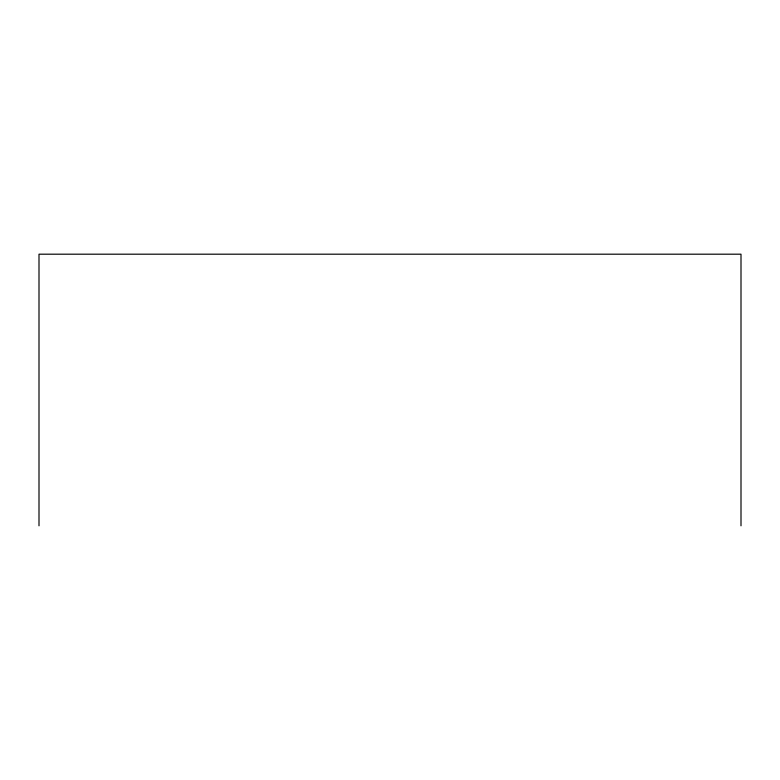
<?xml version="1.0" encoding="UTF-8"?>
<svg xmlns="http://www.w3.org/2000/svg" width="780" height="780" viewBox="0 0 780 780"><rect width="100%" height="100%" fill="white"/><g stroke="black" fill="none" stroke-linecap="round" stroke-linejoin="round"><path stroke-width="1.17" d="M741 525.808L741 254.192L39 254.192L39 525.808"/></g></svg>
